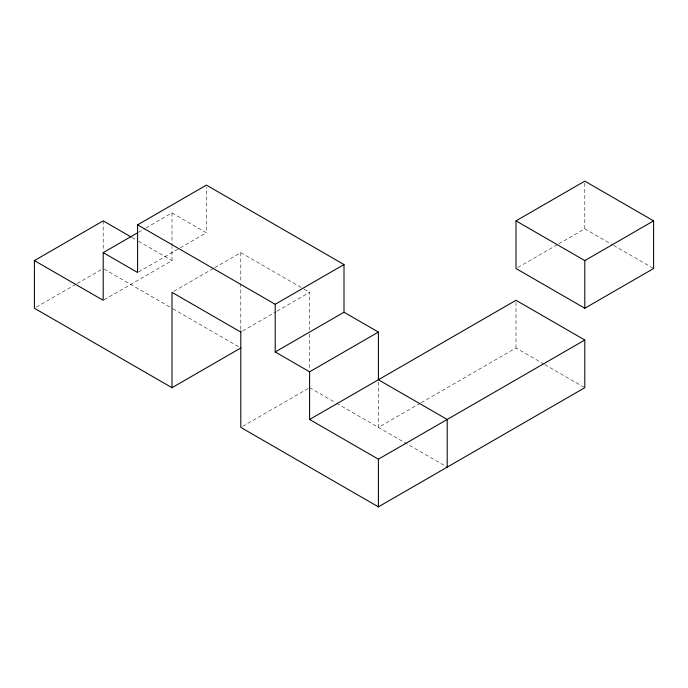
<?xml version="1.0" encoding="UTF-8"?>
<svg xmlns="http://www.w3.org/2000/svg" width="688" height="688" viewBox="0 0 688 688"><rect width="100%" height="100%" fill="white"/><g stroke="black" fill="none" stroke-linecap="round" stroke-linejoin="round"><path stroke-width="0.52" stroke-dasharray="3.44 2.58" d="M138.529 232.243L145.039 228.485M145.968 227.952L172 212.919L206.4 232.776L206.4 187.231M36.258 307.175L76.239 284.092M77.168 283.559L101.342 269.601M138.529 271.966L179.439 248.342M180.368 247.809L206.4 232.776M104.129 299.77L172 260.589L172 246.811M173.858 291.291L213.839 268.208M214.768 267.666L240.8 252.642L303.09 288.607M242.658 331.005L276.129 311.681M277.058 311.148L309.6 292.357L309.6 329.853M242.658 426.345L308.671 388.23M517.858 267.46L557.839 244.378M558.768 243.836L584.8 228.812L612.69 244.911M420.239 403.263L378.4 427.411L378.4 381.866M421.168 402.721L516 347.973L543.89 364.072M613.619 245.453L653.6 268.526M544.819 364.614L584.8 387.697M304.019 289.141L309.6 292.357M132.019 237.506L137.6 240.723M138.529 241.264L172 260.589M104.129 269.068L172 308.25M172.929 308.792L238.942 346.898M309.6 387.697L335.632 402.721M336.561 403.263L447.2 467.135M584.8 183.257L584.8 228.812M516 302.428L516 347.973M309.6 334.136L309.6 369.482M240.8 252.642L240.8 282.63M240.8 283.705L240.8 329.767M172 212.919L172 245.754M103.2 220.865L103.2 250.527"/><path stroke-width="1.03" d="M240.8 347.973L172 387.697L34.4 308.25L34.4 260.589L103.2 220.865L131.09 236.964M137.6 224.838L206.4 185.115L344 264.553L344 312.223L275.2 351.946L275.2 304.277L137.6 224.838L137.6 272.5L103.2 252.642L103.2 300.303L34.4 260.589M103.2 252.642L137.6 232.776M275.2 304.277L344 264.553M516 220.865L584.8 181.142L653.6 220.865L653.6 268.526L584.8 308.25L516 268.526L516 220.865L584.8 260.589L653.6 220.865M275.2 351.946L309.6 371.804L378.4 332.08L378.4 379.75L447.2 419.474L447.2 467.135M309.6 371.804L309.6 419.474L516 300.303L584.8 340.027L584.8 387.697L378.4 506.858L240.8 427.411L240.8 330.833M309.6 419.474L378.4 459.188L584.8 340.027M344 312.223L378.4 332.08M240.8 332.08L172 292.357L172 387.697M584.8 260.589L584.8 308.25M378.4 459.188L378.4 506.858"/></g></svg>
